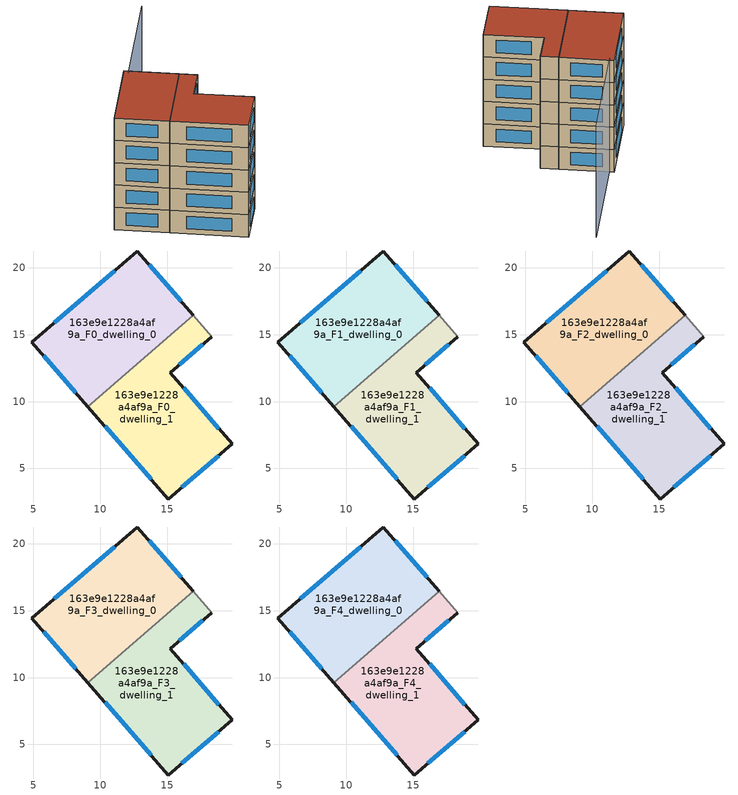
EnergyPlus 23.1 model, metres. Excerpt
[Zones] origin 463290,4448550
163e9e1228a4af9a_F0_dwelling_0
 floor ground (EU_floor_Construction): 12.77,21.25 16.94,16.46 9.08,9.61 4.88,14.44 z0
 wall outside (EU_wall_Construction): 16.94,16.46 12.77,21.25 4.88,14.44 9.08,9.61 z0:3
 wall to 163e9e1228a4af9a_F0_dwelling_1 (EU_wall_Construction): 9.08,9.61 16.94,16.46 z0:3
 window (EU_Window_Construction): 5.77,13.41 8.18,10.65 / 11.08,19.79 6.57,15.9 / 16.05,17.48 13.66,20.23 z0.64:2.36
163e9e1228a4af9a_F0_dwelling_1
 floor ground (EU_floor_Construction): 18.34,14.86 15.22,12.16 19.85,6.83 15.08,2.72 9.08,9.61 16.94,16.46 z0
 wall outside (EU_wall_Construction): 9.08,9.61 15.08,2.72 19.85,6.83 15.22,12.16 18.34,14.86 z0:3
 wall adiabatic (EU_wall_Construction): 18.34,14.86 16.94,16.46 z0:3
 window (EU_Window_Construction): 10.36,8.14 13.79,4.19 / 15.89,12.74 17.67,14.28 / 18.86,7.97 16.22,11.02 / 16.1,3.6 18.83,5.95 z0.64:2.36
163e9e1228a4af9a_F1_dwelling_0
 floor to 163e9e1228a4af9a_F0_dwelling_0 (EU_floor_Construction): 12.77,21.25 16.94,16.46 9.08,9.61 4.88,14.44 z3
 wall outside (EU_wall_Construction): 16.94,16.46 12.77,21.25 4.88,14.44 9.08,9.61 z3:6
 wall to 163e9e1228a4af9a_F1_dwelling_1 (EU_wall_Construction): 9.08,9.61 16.94,16.46 z3:6
 window (EU_Window_Construction): 5.77,13.41 8.18,10.65 / 11.08,19.79 6.57,15.9 / 16.05,17.48 13.66,20.23 z3.64:5.36
163e9e1228a4af9a_F1_dwelling_1
 floor to 163e9e1228a4af9a_F0_dwelling_1 (EU_floor_Construction): 18.34,14.86 15.22,12.16 19.85,6.83 15.08,2.72 9.08,9.61 16.94,16.46 z3
 wall outside (EU_wall_Construction): 9.08,9.61 15.08,2.72 19.85,6.83 15.22,12.16 18.34,14.86 z3:6
 wall adiabatic (EU_wall_Construction): 18.34,14.86 16.94,16.46 z3:6
 window (EU_Window_Construction): 10.36,8.14 13.79,4.19 / 15.89,12.74 17.67,14.28 / 18.86,7.97 16.22,11.02 / 16.1,3.6 18.83,5.95 z3.64:5.36
163e9e1228a4af9a_F2_dwelling_0
 floor to 163e9e1228a4af9a_F1_dwelling_0 (EU_floor_Construction): 12.77,21.25 16.94,16.46 9.08,9.61 4.88,14.44 z6
 wall outside (EU_wall_Construction): 16.94,16.46 12.77,21.25 4.88,14.44 9.08,9.61 z6:9
 wall to 163e9e1228a4af9a_F2_dwelling_1 (EU_wall_Construction): 9.08,9.61 16.94,16.46 z6:9
 window (EU_Window_Construction): 5.77,13.41 8.18,10.65 / 11.08,19.79 6.57,15.9 / 16.05,17.48 13.66,20.23 z6.64:8.36
163e9e1228a4af9a_F2_dwelling_1
 floor to 163e9e1228a4af9a_F1_dwelling_1 (EU_floor_Construction): 18.34,14.86 15.22,12.16 19.85,6.83 15.08,2.72 9.08,9.61 16.94,16.46 z6
 wall outside (EU_wall_Construction): 9.08,9.61 15.08,2.72 19.85,6.83 15.22,12.16 18.34,14.86 z6:9
 wall adiabatic (EU_wall_Construction): 18.34,14.86 16.94,16.46 z6:9
 window (EU_Window_Construction): 10.36,8.14 13.79,4.19 / 15.89,12.74 17.67,14.28 / 18.86,7.97 16.22,11.02 / 16.1,3.6 18.83,5.95 z6.64:8.36
163e9e1228a4af9a_F3_dwelling_0
 floor to 163e9e1228a4af9a_F2_dwelling_0 (EU_floor_Construction): 12.77,21.25 16.94,16.46 9.08,9.61 4.88,14.44 z9
 wall outside (EU_wall_Construction): 16.94,16.46 12.77,21.25 4.88,14.44 9.08,9.61 z9:12
 wall to 163e9e1228a4af9a_F3_dwelling_1 (EU_wall_Construction): 9.08,9.61 16.94,16.46 z9:12
 window (EU_Window_Construction): 5.77,13.41 8.18,10.65 / 11.08,19.79 6.57,15.9 / 16.05,17.48 13.66,20.23 z9.64:11.36
163e9e1228a4af9a_F3_dwelling_1
 floor to 163e9e1228a4af9a_F2_dwelling_1 (EU_floor_Construction): 18.34,14.86 15.22,12.16 19.85,6.83 15.08,2.72 9.08,9.61 16.94,16.46 z9
 wall outside (EU_wall_Construction): 9.08,9.61 15.08,2.72 19.85,6.83 15.22,12.16 18.34,14.86 z9:12
 wall adiabatic (EU_wall_Construction): 18.34,14.86 16.94,16.46 z9:12
 window (EU_Window_Construction): 10.36,8.14 13.79,4.19 / 15.89,12.74 17.67,14.28 / 18.86,7.97 16.22,11.02 / 16.1,3.6 18.83,5.95 z9.64:11.36
163e9e1228a4af9a_F4_dwelling_0
 floor to 163e9e1228a4af9a_F3_dwelling_0 (EU_floor_Construction): 12.77,21.25 16.94,16.46 9.08,9.61 4.88,14.44 z12
 wall outside (EU_wall_Construction): 16.94,16.46 12.77,21.25 4.88,14.44 9.08,9.61 z12:15
 wall to 163e9e1228a4af9a_F4_dwelling_1 (EU_wall_Construction): 9.08,9.61 16.94,16.46 z12:15
 window (EU_Window_Construction): 5.77,13.41 8.18,10.65 / 11.08,19.79 6.57,15.9 / 16.05,17.48 13.66,20.23 z12.64:14.36
 roof outside (EU_roof_Construction): 16.94,16.46 12.77,21.25 4.88,14.44 9.08,9.61 z15
163e9e1228a4af9a_F4_dwelling_1
 floor to 163e9e1228a4af9a_F3_dwelling_1 (EU_floor_Construction): 18.34,14.86 15.22,12.16 19.85,6.83 15.08,2.72 9.08,9.61 16.94,16.46 z12
 wall outside (EU_wall_Construction): 9.08,9.61 15.08,2.72 19.85,6.83 15.22,12.16 18.34,14.86 z12:15
 wall adiabatic (EU_wall_Construction): 18.34,14.86 16.94,16.46 z12:15
 window (EU_Window_Construction): 10.36,8.14 13.79,4.19 / 15.89,12.74 17.67,14.28 / 18.86,7.97 16.22,11.02 / 16.1,3.6 18.83,5.95 z12.64:14.36
 roof outside (EU_roof_Construction): 19.85,6.83 15.22,12.16 18.34,14.86 16.94,16.46 9.08,9.61 15.08,2.72 z15
shading: 12.76,20.56 23.98,30.32 z0:15
[Building]
EU S2 Campaign: North Axis=0; Terrain=City; Solar Distribution=FullExterior
[Site:Location]
Yerevan-Zvartnots.Intl.AP: Latitude=40.15; Longitude=44.383; Time Zone=4; Elevation=854
[SizingPeriod:WeatherFileDays]
AnnualSizingPeriod: Begin Month=1; Begin Day of Month=1; End Month=12; End Day of Month=31; Day of Week for Start Day=Monday; Use Weather File Daylight Saving Period=No; Use Weather File Rain and Snow Indicators=No
[MATERIAL]
EU_InternalMass_Material: Roughness=MediumRough; Thickness=0.1; Conductivity=1; Density=1800; Specific Heat=900; Thermal Absorptance=0.9; Solar Absorptance=0.7; Visible Absorptance=0.7
[MATERIAL:NOMASS] Roughness=MediumRough; Thermal Absorptance=0.9; Solar Absorptance=0.7; Visible Absorptance=0.7
Name | Thermal Resistance
EU_wall_NoMass | 1.05043
EU_roof_NoMass | 1.45357
EU_floor_NoMass | 0.478065
[WINDOWMATERIAL:SIMPLEGLAZINGSYSTEM]
EU_Window_SimpleGlazing: UFactor=2.5566; Solar Heat Gain Coefficient=0.75; Visible Transmittance=0.75
[CONSTRUCTION]
EU_wall_Construction: EU_wall_NoMass
EU_roof_Construction: EU_roof_NoMass
EU_floor_Construction: EU_floor_NoMass
EU_Window_Construction: EU_Window_SimpleGlazing
EU_InternalMass_Construction: EU_InternalMass_Material
[ZONE] Type=1; Multiplier=1; Ceiling Height=autocalculate; Floor Area=autocalculate; Part of Total Floor Area=Yes
Name | Volume
163e9e1228a4af9a_F0_dwelling_0; 163e9e1228a4af9a_F1_dwelling_0; 163e9e1228a4af9a_F2_dwelling_0; 163e9e1228a4af9a_F3_dwelling_0; 163e9e1228a4af9a_F4_dwelling_0 | 199.507
163e9e1228a4af9a_F0_dwelling_1; 163e9e1228a4af9a_F1_dwelling_1; 163e9e1228a4af9a_F2_dwelling_1; 163e9e1228a4af9a_F3_dwelling_1; 163e9e1228a4af9a_F4_dwelling_1 | 199.51
[INTERNALMASS] Construction=EU_InternalMass_Construction
Name | Zone or ZoneList | Surface Area
163e9e1228a4af9a_F0_dwelling_0_EU_InternalMass | 163e9e1228a4af9a_F0_dwelling_0 | 66.5023
163e9e1228a4af9a_F0_dwelling_1_EU_InternalMass | 163e9e1228a4af9a_F0_dwelling_1 | 66.5033
163e9e1228a4af9a_F1_dwelling_0_EU_InternalMass | 163e9e1228a4af9a_F1_dwelling_0 | 66.5023
163e9e1228a4af9a_F1_dwelling_1_EU_InternalMass | 163e9e1228a4af9a_F1_dwelling_1 | 66.5033
163e9e1228a4af9a_F2_dwelling_0_EU_InternalMass | 163e9e1228a4af9a_F2_dwelling_0 | 66.5023
163e9e1228a4af9a_F2_dwelling_1_EU_InternalMass | 163e9e1228a4af9a_F2_dwelling_1 | 66.5033
163e9e1228a4af9a_F3_dwelling_0_EU_InternalMass | 163e9e1228a4af9a_F3_dwelling_0 | 66.5023
163e9e1228a4af9a_F3_dwelling_1_EU_InternalMass | 163e9e1228a4af9a_F3_dwelling_1 | 66.5033
163e9e1228a4af9a_F4_dwelling_0_EU_InternalMass | 163e9e1228a4af9a_F4_dwelling_0 | 66.5023
163e9e1228a4af9a_F4_dwelling_1_EU_InternalMass | 163e9e1228a4af9a_F4_dwelling_1 | 66.5033
[OTHEREQUIPMENT] Fuel Type=Electricity; Design Level Calculation Method=Watts/Area; Power per Zone Floor Area=1; Fraction Latent=0; Fraction Radiant=0; Fraction Lost=0; Carbon Dioxide Generation Rate=0; EndUse Subcategory=EU_Step8_InternalGains
Name | Zone or ZoneList or Space or SpaceList | Schedule
EU_Step8_InternalGain_163e9e1228a4af9a_F0_dwelling_0_f000 | 163e9e1228a4af9a_F0_dwelling_0 | EU_Step8_GainSchedule_163e9e1228a4af9a_F0_dwelling_0_f000
EU_Step8_InternalGain_163e9e1228a4af9a_F0_dwelling_1_f000 | 163e9e1228a4af9a_F0_dwelling_1 | EU_Step8_GainSchedule_163e9e1228a4af9a_F0_dwelling_1_f000
EU_Step8_InternalGain_163e9e1228a4af9a_F1_dwelling_0_f000 | 163e9e1228a4af9a_F1_dwelling_0 | EU_Step8_GainSchedule_163e9e1228a4af9a_F1_dwelling_0_f000
EU_Step8_InternalGain_163e9e1228a4af9a_F1_dwelling_1_f000 | 163e9e1228a4af9a_F1_dwelling_1 | EU_Step8_GainSchedule_163e9e1228a4af9a_F1_dwelling_1_f000
EU_Step8_InternalGain_163e9e1228a4af9a_F2_dwelling_0_f000 | 163e9e1228a4af9a_F2_dwelling_0 | EU_Step8_GainSchedule_163e9e1228a4af9a_F2_dwelling_0_f000
EU_Step8_InternalGain_163e9e1228a4af9a_F2_dwelling_1_f000 | 163e9e1228a4af9a_F2_dwelling_1 | EU_Step8_GainSchedule_163e9e1228a4af9a_F2_dwelling_1_f000
EU_Step8_InternalGain_163e9e1228a4af9a_F3_dwelling_0_f000 | 163e9e1228a4af9a_F3_dwelling_0 | EU_Step8_GainSchedule_163e9e1228a4af9a_F3_dwelling_0_f000
EU_Step8_InternalGain_163e9e1228a4af9a_F3_dwelling_1_f000 | 163e9e1228a4af9a_F3_dwelling_1 | EU_Step8_GainSchedule_163e9e1228a4af9a_F3_dwelling_1_f000
EU_Step8_InternalGain_163e9e1228a4af9a_F4_dwelling_0_f000 | 163e9e1228a4af9a_F4_dwelling_0 | EU_Step8_GainSchedule_163e9e1228a4af9a_F4_dwelling_0_f000
EU_Step8_InternalGain_163e9e1228a4af9a_F4_dwelling_1_f000 | 163e9e1228a4af9a_F4_dwelling_1 | EU_Step8_GainSchedule_163e9e1228a4af9a_F4_dwelling_1_f000
[ZONEVENTILATION:DESIGNFLOWRATE] Schedule=EU_AlwaysOn; Design Flow Rate Calculation Method=AirChanges/Hour; Air Changes per Hour=0.557805; Ventilation Type=Natural; Fan Pressure Rise=0; Fan Total Efficiency=1; Constant Term Coefficient=1; Temperature Term Coefficient=0; Velocity Term Coefficient=0; Velocity Squared Term Coefficient=0; Minimum Indoor Temperature=-100; Maximum Indoor Temperature=100; Delta Temperature=-100; Minimum Outdoor Temperature=-100; Maximum Outdoor Temperature=100; Maximum Wind Speed=40
Name | Zone or ZoneList or Space or SpaceList
EU_ConstantAir_163e9e1228a4af9a_F0_dwelling_0 | 163e9e1228a4af9a_F0_dwelling_0
EU_ConstantAir_163e9e1228a4af9a_F0_dwelling_1 | 163e9e1228a4af9a_F0_dwelling_1
EU_ConstantAir_163e9e1228a4af9a_F1_dwelling_0 | 163e9e1228a4af9a_F1_dwelling_0
EU_ConstantAir_163e9e1228a4af9a_F1_dwelling_1 | 163e9e1228a4af9a_F1_dwelling_1
EU_ConstantAir_163e9e1228a4af9a_F2_dwelling_0 | 163e9e1228a4af9a_F2_dwelling_0
EU_ConstantAir_163e9e1228a4af9a_F2_dwelling_1 | 163e9e1228a4af9a_F2_dwelling_1
EU_ConstantAir_163e9e1228a4af9a_F3_dwelling_0 | 163e9e1228a4af9a_F3_dwelling_0
EU_ConstantAir_163e9e1228a4af9a_F3_dwelling_1 | 163e9e1228a4af9a_F3_dwelling_1
EU_ConstantAir_163e9e1228a4af9a_F4_dwelling_0 | 163e9e1228a4af9a_F4_dwelling_0
EU_ConstantAir_163e9e1228a4af9a_F4_dwelling_1 | 163e9e1228a4af9a_F4_dwelling_1
[HVACTEMPLATE:THERMOSTAT] Constant Heating Setpoint=20; Constant Cooling Setpoint=50
EU_HeatOnly_163e9e1228a4af9a_F0_dwelling_0; EU_HeatOnly_163e9e1228a4af9a_F0_dwelling_1; EU_HeatOnly_163e9e1228a4af9a_F1_dwelling_0; EU_HeatOnly_163e9e1228a4af9a_F1_dwelling_1; EU_HeatOnly_163e9e1228a4af9a_F2_dwelling_0; EU_HeatOnly_163e9e1228a4af9a_F2_dwelling_1; EU_HeatOnly_163e9e1228a4af9a_F3_dwelling_0; EU_HeatOnly_163e9e1228a4af9a_F3_dwelling_1; EU_HeatOnly_163e9e1228a4af9a_F4_dwelling_0; EU_HeatOnly_163e9e1228a4af9a_F4_dwelling_1
[HVACTEMPLATE:ZONE:IDEALLOADSAIRSYSTEM] System Availability Schedule=EU_AlwaysOn; Maximum Heating Supply Air Temperature=50; Minimum Cooling Supply Air Temperature=13; Maximum Heating Supply Air Humidity Ratio=0.0156; Minimum Cooling Supply Air Humidity Ratio=0.0077; Heating Limit=NoLimit; Cooling Limit=NoLimit; Heating Availability Schedule=EU_AlwaysOn; Cooling Availability Schedule=EU_CoolingOff; Dehumidification Control Type=ConstantSensibleHeatRatio; Cooling Sensible Heat Ratio=0.7; Dehumidification Setpoint=60; Humidification Control Type=None; Humidification Setpoint=30; Outdoor Air Method=None; Outdoor Air Flow Rate per Person=0.00944; Outdoor Air Flow Rate per Zone Floor Area=0; Outdoor Air Flow Rate per Zone=0; Demand Controlled Ventilation Type=None; Outdoor Air Economizer Type=NoEconomizer; Heat Recovery Type=None; Sensible Heat Recovery Effectiveness=0.7; Latent Heat Recovery Effectiveness=0.65
Name | Template Thermostat
163e9e1228a4af9a_F0_dwelling_0 | EU_HeatOnly_163e9e1228a4af9a_F0_dwelling_0
163e9e1228a4af9a_F0_dwelling_1 | EU_HeatOnly_163e9e1228a4af9a_F0_dwelling_1
163e9e1228a4af9a_F1_dwelling_0 | EU_HeatOnly_163e9e1228a4af9a_F1_dwelling_0
163e9e1228a4af9a_F1_dwelling_1 | EU_HeatOnly_163e9e1228a4af9a_F1_dwelling_1
163e9e1228a4af9a_F2_dwelling_0 | EU_HeatOnly_163e9e1228a4af9a_F2_dwelling_0
163e9e1228a4af9a_F2_dwelling_1 | EU_HeatOnly_163e9e1228a4af9a_F2_dwelling_1
163e9e1228a4af9a_F3_dwelling_0 | EU_HeatOnly_163e9e1228a4af9a_F3_dwelling_0
163e9e1228a4af9a_F3_dwelling_1 | EU_HeatOnly_163e9e1228a4af9a_F3_dwelling_1
163e9e1228a4af9a_F4_dwelling_0 | EU_HeatOnly_163e9e1228a4af9a_F4_dwelling_0
163e9e1228a4af9a_F4_dwelling_1 | EU_HeatOnly_163e9e1228a4af9a_F4_dwelling_1
[SIZING:ZONE] Zone Cooling Design Supply Air Temperature Input Method=SupplyAirTemperature; Zone Cooling Design Supply Air Temperature=13; Zone Heating Design Supply Air Temperature Input Method=SupplyAirTemperature; Zone Heating Design Supply Air Temperature=50; Zone Cooling Design Supply Air Humidity Ratio=0.008; Zone Heating Design Supply Air Humidity Ratio=0.008; Cooling Design Air Flow Method=DesignDay; Cooling Design Air Flow Rate=0; Cooling Minimum Air Flow per Zone Floor Area=0.000762; Cooling Minimum Air Flow=0; Cooling Minimum Air Flow Fraction=0.2; Heating Design Air Flow Method=DesignDay; Heating Design Air Flow Rate=0; Heating Maximum Air Flow per Zone Floor Area=0.002032; Heating Maximum Air Flow=0.141576; Heating Maximum Air Flow Fraction=0.3; Account for Dedicated Outdoor Air System=No; Dedicated Outdoor Air System Control Strategy=NeutralSupplyAir; Dedicated Outdoor Air Low Setpoint Temperature for Design=autosize; Dedicated Outdoor Air High Setpoint Temperature for Design=autosize; Zone Load Sizing Method=Sensible Load Only No Latent Load; Zone Latent Cooling Design Supply Air Humidity Ratio Input Method=HumidityRatioDifference; Zone Cooling Design Supply Air Humidity Ratio Difference=0.005; Zone Latent Heating Design Supply Air Humidity Ratio Input Method=HumidityRatioDifference; Zone Humidification Design Supply Air Humidity Ratio Difference=0.005
163e9e1228a4af9a_F0_dwelling_0; 163e9e1228a4af9a_F0_dwelling_1; 163e9e1228a4af9a_F1_dwelling_0; 163e9e1228a4af9a_F1_dwelling_1; 163e9e1228a4af9a_F2_dwelling_0; 163e9e1228a4af9a_F2_dwelling_1; 163e9e1228a4af9a_F3_dwelling_0; 163e9e1228a4af9a_F3_dwelling_1; 163e9e1228a4af9a_F4_dwelling_0; 163e9e1228a4af9a_F4_dwelling_1
[SCHEDULE:CONSTANT]
Name | Hourly Value
EU_AlwaysOn | 1
EU_CoolingOff | 0
[SCHEDULE:FILE] Column Number=1; Rows to Skip at Top=0; Number of Hours of Data=8760; Column Separator=Comma; Interpolate to Timestep=No; Minutes per Item=60; Adjust Schedule for Daylight Savings=Yes
Name | File
EU_Step8_GainSchedule_163e9e1228a4af9a_F0_dwelling_0_f000 | ../../schedules/163e9e1228a4af9a/163e9e1228a4af9a_F0_dwelling_0_f000_gain.csv
EU_Step8_GainSchedule_163e9e1228a4af9a_F0_dwelling_1_f000 | ../../schedules/163e9e1228a4af9a/163e9e1228a4af9a_F0_dwelling_1_f000_gain.csv
EU_Step8_GainSchedule_163e9e1228a4af9a_F1_dwelling_0_f000 | ../../schedules/163e9e1228a4af9a/163e9e1228a4af9a_F1_dwelling_0_f000_gain.csv
EU_Step8_GainSchedule_163e9e1228a4af9a_F1_dwelling_1_f000 | ../../schedules/163e9e1228a4af9a/163e9e1228a4af9a_F1_dwelling_1_f000_gain.csv
EU_Step8_GainSchedule_163e9e1228a4af9a_F2_dwelling_0_f000 | ../../schedules/163e9e1228a4af9a/163e9e1228a4af9a_F2_dwelling_0_f000_gain.csv
EU_Step8_GainSchedule_163e9e1228a4af9a_F2_dwelling_1_f000 | ../../schedules/163e9e1228a4af9a/163e9e1228a4af9a_F2_dwelling_1_f000_gain.csv
EU_Step8_GainSchedule_163e9e1228a4af9a_F3_dwelling_0_f000 | ../../schedules/163e9e1228a4af9a/163e9e1228a4af9a_F3_dwelling_0_f000_gain.csv
EU_Step8_GainSchedule_163e9e1228a4af9a_F3_dwelling_1_f000 | ../../schedules/163e9e1228a4af9a/163e9e1228a4af9a_F3_dwelling_1_f000_gain.csv
EU_Step8_GainSchedule_163e9e1228a4af9a_F4_dwelling_0_f000 | ../../schedules/163e9e1228a4af9a/163e9e1228a4af9a_F4_dwelling_0_f000_gain.csv
EU_Step8_GainSchedule_163e9e1228a4af9a_F4_dwelling_1_f000 | ../../schedules/163e9e1228a4af9a/163e9e1228a4af9a_F4_dwelling_1_f000_gain.csv
